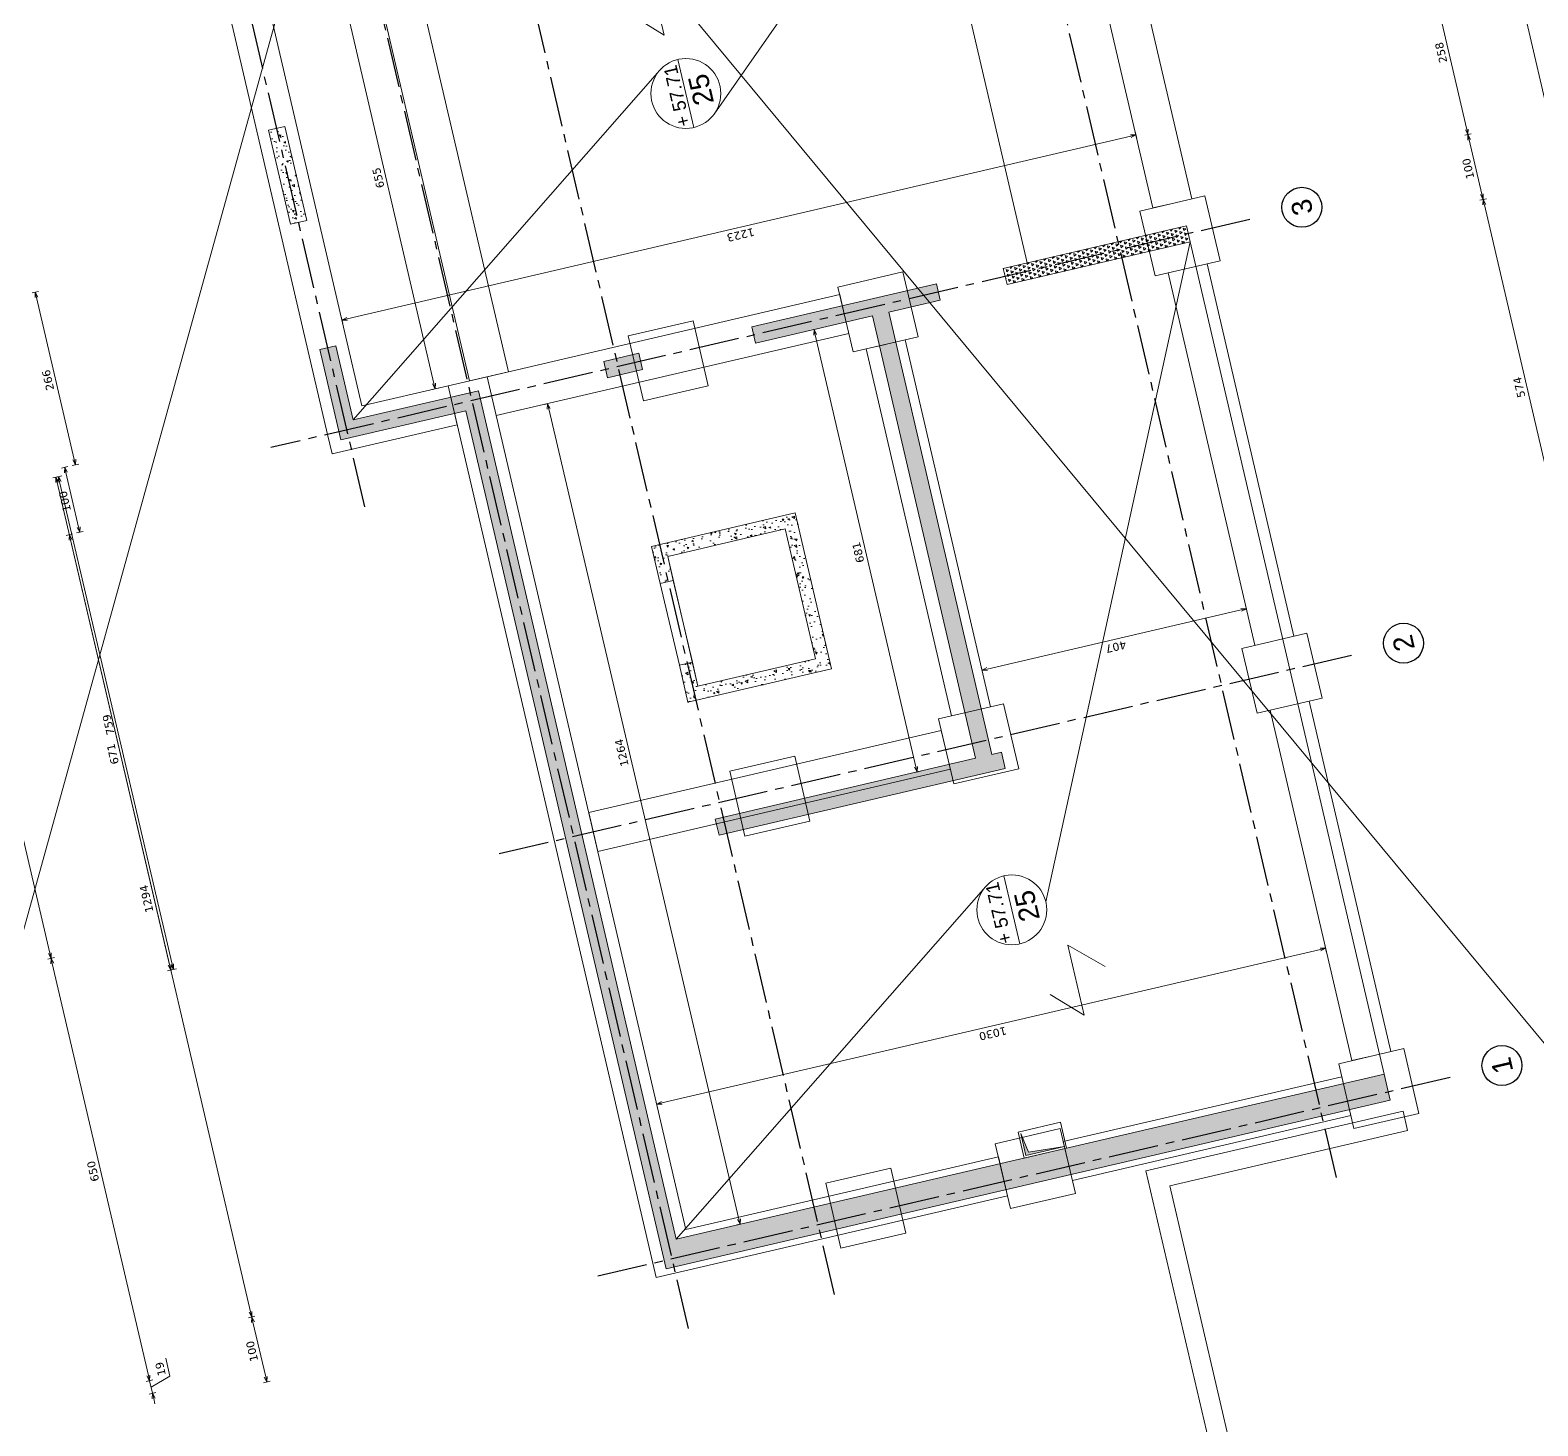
# Model space of a CAD drawing. Header units: metres. Extents: x -49 to 867749, y -579737 to 170817.
# Drawn here: x 596292.14 to 596314.76, y 139715.82 to 139736.75 of the extents above; entities that cross this region are included whole.
import ezdxf
from ezdxf.enums import TextEntityAlignment as Align

# ---------------------------------------------------------------- set-up
doc = ezdxf.new("R2010")
doc.units = ezdxf.units.M
doc.header["$MEASUREMENT"] = 0
doc.header["$PDMODE"] = 3
doc.header["$PDSIZE"] = 0.1
doc.linetypes.add('AXES2', pattern=[1.125, 0.75, -0.125, 0.125, -0.125])
doc.layers.add('00-AXE-0.00', color=14, linetype='AXES2')
for name, color, linetype, lineweight in [('ACSP - Bois', 47, 'Continuous', 18), ('ACSP - Béton', 252, 'Continuous', 18), ('ACSP - Cotes', 7, 'Continuous', 18), ('ACSP - Dalle', 250, 'Continuous', 18), ('ACSP - Fondations', 7, 'Continuous', 18), ('ACSP - Longrines', 7, 'Continuous', 18), ('ACSP - Trémie', 7, 'Continuous', 18)]:
    doc.layers.add(name, color=color, linetype=linetype, lineweight=lineweight)
doc.styles.add('ARIAL', font='arial.ttf')
doc.styles.add('COT', font='verdana.ttf')
doc.styles.get("Standard").update_dxf_attribs({"font": 'arial.ttf'})
doc.dimstyles.new('COT50', dxfattribs={"dimtxt": 0.12, "dimasz": 0.08, "dimexe": 0.05, "dimexo": 0, "dimgap": 0.05, "dimtad": 1, "dimdec": 0, "dimlfac": 100, "dimzin": 0, "dimdsep": 46, "dimtxsty": 'COT', "dimblk": 'OPEN30', "dimcen": 0.04, "dimdle": 0.05, "dimclrd": 256, "dimclre": 256, "dimclrt": 6, "dimadec": 0, "dimazin": 0, "dimtm": 1e-09, "dimtfac": 1, "dimtdec": 0, "dimtmove": 1, "dimatfit": 0, "dimldrblk": 'OPEN30', "dimfxl": 0.05, "dimfxlon": 1, "dimtolj": 1, "dimtzin": 0, "dimlwd": -1, "dimlwe": -1, "dimarcsym": 0})
pattern_1 = [(153.12127, (596308.87675, 139625.13006), (-0.0406854, 0.28511173), [0.03, -0.33]), (98.12127, (596308.87675, 139625.13006), (-0.28042215, -0.1223544), [0.024, -0.264]), (203.57267, (596308.87336, 139625.15381), (-0.3211074, 0.16275755), [0.0254961, -0.28045684]), (149.30547, (596308.79884, 139625.1119), (-0.0324319, 0.4307809), [0.045, -0.495]), (199.75687, (596308.79614, 139625.1478), (-0.4643463, 0.2756492), [0.0382441, -0.4206852]), (94.30547, (596308.79884, 139625.1119), (-0.4643465, 0.2756488), [0.036, -0.396]), (124.12127, (596308.80924, 139625.1554), (0.10264065, 0.269089), [0.03, -0.33]), (69.12127, (596308.80924, 139625.1554), (-0.30458135, 0.0289378), [0.024, -0.264]), (174.57267, (596308.8178, 139625.17781), (-0.20194046, 0.2980269), [0.0254961, -0.28045684]), (140.62127, (596308.87675, 139625.13006), (-0.13078521, -0.02549152), [0, -0.2608, 0, -0.268, 0, -0.265]), (110.62127, (596308.87675, 139625.13006), (-0.1775338, 0.06666589), [0, -0.1528, 0, -0.2548, 0, -0.101]), (70.62127, (596308.897, 139625.04318), (-0.03968742, 0.21000221), [0, -0.1, 0, -0.312, 0, -0.414]), (60.62127, (596308.90608, 139625.00423), (-0.09195287, 0.21809403), [0, -0.13, 0, -0.2072, 0, -0.294])]
pattern_2 = [(153.12127, (596208.5626, 139696.3139), (-0.0406854, 0.28511173), [0.03, -0.33]), (98.12127, (596208.5626, 139696.3139), (-0.28042215, -0.1223544), [0.024, -0.264]), (203.57267, (596208.5592, 139696.33765), (-0.3211074, 0.16275755), [0.0254961, -0.28045684]), (149.30547, (596208.4847, 139696.29573), (-0.0324319, 0.4307809), [0.045, -0.495]), (199.75687, (596208.482, 139696.33163), (-0.4643463, 0.2756492), [0.0382441, -0.4206852]), (94.30547, (596208.4847, 139696.29573), (-0.4643465, 0.2756488), [0.036, -0.396]), (124.12127, (596208.49509, 139696.33922), (0.10264065, 0.269089), [0.03, -0.33]), (69.12127, (596208.4951, 139696.33922), (-0.30458135, 0.0289378), [0.024, -0.264]), (174.57267, (596208.50364, 139696.36165), (-0.20194046, 0.2980269), [0.0254961, -0.28045684]), (140.62127, (596208.5626, 139696.31389), (-0.13078521, -0.02549152), [0, -0.2608, 0, -0.268, 0, -0.265]), (110.62127, (596208.5626, 139696.31389), (-0.1775338, 0.06666589), [0, -0.1528, 0, -0.2548, 0, -0.101]), (70.62127, (596208.58285, 139696.22702), (-0.03968742, 0.21000221), [0, -0.1, 0, -0.312, 0, -0.414]), (60.62127, (596208.59193, 139696.18806), (-0.09195287, 0.21809403), [0, -0.13, 0, -0.2072, 0, -0.294])]

# ---------------------------------------------------------------- blocks, each defined once
blk = doc.blocks.new('_Open30')
at = {"color": 0, "linetype": 'ByBlock', "lineweight": -2}
for p, q in [((-1, 0.27), (0, 0)), ((0, 0), (-1, -0.27)), ((0, 0), (-1, 0))]:
    blk.add_line(p, q, dxfattribs=at)
blk = doc.blocks.new('*D627')
at = {"layer": 'ACSP - Cotes', "transparency": 16777216}
for p, q in [((596314.981, 139734.975), (596315.078, 139734.998)), ((596316.536, 139728.526), (596315.048, 139734.909)), ((596316.602, 139728.459), (596316.505, 139728.436))]:
    blk.add_line(p, q, dxfattribs=at)
at = {"layer": 'Defpoints', "color": 0, "transparency": 16777216}
for p in [(596315.029, 139734.987), (596310.437, 139733.916), (596316.61, 139728.461)]:
    blk.add_point(p, dxfattribs=at)
at = {"layer": 'ACSP - Cotes', "transparency": 16777216, "xscale": 0.08, "yscale": 0.08, "zscale": 0.08}
for p, rotation in [((596315.029, 139734.987), 103.121270397399), ((596316.554, 139728.448), 283.121270397399)]:
    blk.add_blockref('_Open30', p, dxfattribs=dict(at, rotation=rotation))
at = {"layer": 'ACSP - Cotes', "color": 6, "transparency": 16777216, "insert": (596315.682, 139731.692), "char_height": 0.12, "attachment_point": 5, "rotation": 103.1213, "style": 'COT'}
blk.add_mtext('\\A1;671', dxfattribs=at)
blk = doc.blocks.new('*D628')
at = {"layer": 'ACSP - Cotes', "transparency": 16777216}
for p, q in [((596313.358, 139741.939), (596313.455, 139741.961)), ((596315.011, 139735.065), (596313.425, 139741.872)), ((596314.981, 139734.975), (596315.078, 139734.998))]:
    blk.add_line(p, q, dxfattribs=at)
at = {"layer": 'Defpoints', "color": 0, "transparency": 16777216}
for p in [(596313.406, 139741.95), (596308.814, 139740.88), (596310.437, 139733.916)]:
    blk.add_point(p, dxfattribs=at)
at = {"layer": 'ACSP - Cotes', "transparency": 16777216, "xscale": 0.08, "yscale": 0.08, "zscale": 0.08}
for p, rotation in [((596313.406, 139741.95), 103.121270397399), ((596315.029, 139734.987), 283.121270397399)]:
    blk.add_blockref('_Open30', p, dxfattribs=dict(at, rotation=rotation))
at = {"layer": 'ACSP - Cotes', "color": 6, "transparency": 16777216, "insert": (596314.109, 139738.443), "char_height": 0.12, "attachment_point": 5, "rotation": 103.1213, "style": 'COT'}
blk.add_mtext('\\A1;715', dxfattribs=at)
blk = doc.blocks.new('*D622')
at = {"layer": 'ACSP - Cotes', "transparency": 16777216}
for p, q in [((596294.238, 139716.563), (596294.175, 139716.833)), ((596293.915, 139716.574), (596293.897, 139716.652)), ((596293.884, 139716.485), (596293.982, 139716.507)), ((596293.977, 139716.307), (596293.933, 139716.496)), ((596293.977, 139716.307), (596293.933, 139716.496)), ((596293.955, 139716.401), (596294.238, 139716.563)), ((596293.928, 139716.295), (596294.026, 139716.318)), ((596293.995, 139716.229), (596294.013, 139716.151))]:
    blk.add_line(p, q, dxfattribs=at)
at = {"layer": 'Defpoints', "color": 0, "transparency": 16777216}
for p in [(596293.654, 139716.431), (596293.933, 139716.496), (596293.698, 139716.242)]:
    blk.add_point(p, dxfattribs=at)
at = {"layer": 'ACSP - Cotes', "transparency": 16777216, "xscale": 0.08, "yscale": 0.08, "zscale": 0.08}
for p, rotation in [((596293.933, 139716.496), 283.1212703830424), ((596293.977, 139716.307), 103.1212703830424)]:
    blk.add_blockref('_Open30', p, dxfattribs=dict(at, rotation=rotation))
at = {"layer": 'ACSP - Cotes', "color": 6, "transparency": 16777216, "insert": (596294.097, 139716.673), "char_height": 0.12, "attachment_point": 5, "rotation": 103.1213, "style": 'COT'}
blk.add_mtext('\\A1;19', dxfattribs=at)
blk = doc.blocks.new('*D640')
at = {"layer": 'ACSP - Cotes', "transparency": 16777216}
for p, q in [((596292.505, 139722.842), (596292.408, 139722.819)), ((596293.915, 139716.574), (596292.474, 139722.753)), ((596293.884, 139716.485), (596293.982, 139716.507))]:
    blk.add_line(p, q, dxfattribs=at)
at = {"layer": 'Defpoints', "color": 0, "transparency": 16777216}
for p in [(596299.133, 139724.387), (596292.456, 139722.831), (596293.654, 139716.431)]:
    blk.add_point(p, dxfattribs=at)
at = {"layer": 'ACSP - Cotes', "transparency": 16777216, "xscale": 0.08, "yscale": 0.08, "zscale": 0.08}
for p, rotation in [((596292.456, 139722.831), 103.1212703830422), ((596293.933, 139716.496), 283.1212703830421)]:
    blk.add_blockref('_Open30', p, dxfattribs=dict(at, rotation=rotation))
at = {"layer": 'ACSP - Cotes', "color": 6, "transparency": 16777216, "insert": (596293.085, 139719.638), "char_height": 0.12, "attachment_point": 5, "rotation": 103.1213, "style": 'COT'}
blk.add_mtext('\\A1;650', dxfattribs=at)
blk = doc.blocks.new('*D641')
at = {"layer": 'ACSP - Cotes', "transparency": 16777216}
for p, q in [((596290.981, 139729.381), (596290.883, 139729.358)), ((596292.438, 139722.908), (596290.95, 139729.292)), ((596292.505, 139722.842), (596292.408, 139722.819))]:
    blk.add_line(p, q, dxfattribs=at)
at = {"layer": 'Defpoints', "color": 0, "transparency": 16777216}
for p in [(596295.75, 139730.493), (596290.932, 139729.37), (596299.133, 139724.387)]:
    blk.add_point(p, dxfattribs=at)
at = {"layer": 'ACSP - Cotes', "transparency": 16777216, "xscale": 0.08, "yscale": 0.08, "zscale": 0.08}
for p, rotation in [((596290.932, 139729.37), 103.1212703830422), ((596292.456, 139722.831), 283.1212703830421)]:
    blk.add_blockref('_Open30', p, dxfattribs=dict(at, rotation=rotation))
at = {"layer": 'ACSP - Cotes', "color": 6, "transparency": 16777216, "insert": (596291.585, 139726.075), "char_height": 0.12, "attachment_point": 5, "rotation": 103.1213, "style": 'COT'}
blk.add_mtext('\\A1;671', dxfattribs=at)
blk = doc.blocks.new('*D642')
at = {"layer": 'ACSP - Cotes', "transparency": 16777216}
for p, q in [((596289.358, 139736.344), (596289.26, 139736.322)), ((596290.914, 139729.448), (596289.327, 139736.255)), ((596290.981, 139729.381), (596290.883, 139729.358))]:
    blk.add_line(p, q, dxfattribs=at)
at = {"layer": 'Defpoints', "color": 0, "transparency": 16777216}
for p in [(596294.127, 139737.456), (596289.309, 139736.333), (596295.75, 139730.493)]:
    blk.add_point(p, dxfattribs=at)
at = {"layer": 'ACSP - Cotes', "transparency": 16777216, "xscale": 0.08, "yscale": 0.08, "zscale": 0.08}
for p, rotation in [((596289.309, 139736.333), 103.1212703830422), ((596290.932, 139729.37), 283.1212703830421)]:
    blk.add_blockref('_Open30', p, dxfattribs=dict(at, rotation=rotation))
at = {"layer": 'ACSP - Cotes', "color": 6, "transparency": 16777216, "insert": (596290.012, 139732.826), "char_height": 0.12, "attachment_point": 5, "rotation": 103.1213, "style": 'COT'}
blk.add_mtext('\\A1;715', dxfattribs=at)
blk = doc.blocks.new('*D643')
at = {"layer": 'ACSP - Cotes', "transparency": 16777216}
for p, q in [((596288.149, 139741.53), (596288.051, 139741.508)), ((596289.291, 139736.411), (596288.118, 139741.441)), ((596289.358, 139736.344), (596289.26, 139736.322))]:
    blk.add_line(p, q, dxfattribs=at)
at = {"layer": 'Defpoints', "color": 0, "transparency": 16777216}
for p in [(596292.918, 139742.642), (596288.1, 139741.519), (596294.127, 139737.456)]:
    blk.add_point(p, dxfattribs=at)
at = {"layer": 'ACSP - Cotes', "transparency": 16777216, "xscale": 0.08, "yscale": 0.08, "zscale": 0.08}
for p, rotation in [((596288.1, 139741.519), 103.1212703830422), ((596289.309, 139736.333), 283.1212703830421)]:
    blk.add_blockref('_Open30', p, dxfattribs=dict(at, rotation=rotation))
at = {"layer": 'ACSP - Cotes', "color": 6, "transparency": 16777216, "insert": (596288.595, 139738.9), "char_height": 0.12, "attachment_point": 5, "rotation": 103.1213, "style": 'COT'}
blk.add_mtext('\\A1;532', dxfattribs=at)
blk = doc.blocks.new('*D625')
at = {"layer": 'ACSP - Cotes', "transparency": 16777216}
for p, q in [((596305.847, 139780.72), (596305.945, 139780.742)), ((596319.491, 139722.407), (596305.914, 139780.653)), ((596319.461, 139722.318), (596319.558, 139722.341))]:
    blk.add_line(p, q, dxfattribs=at)
at = {"layer": 'Defpoints', "color": 0, "transparency": 16777216}
for p in [(596305.437, 139780.624), (596305.896, 139780.731), (596319.051, 139722.223)]:
    blk.add_point(p, dxfattribs=at)
at = {"layer": 'ACSP - Cotes', "transparency": 16777216, "xscale": 0.08, "yscale": 0.08, "zscale": 0.08}
for p, rotation in [((596305.896, 139780.731), 103.1212703830424), ((596319.509, 139722.329), 283.1212703830424)]:
    blk.add_blockref('_Open30', p, dxfattribs=dict(at, rotation=rotation))
at = {"layer": 'ACSP - Cotes', "color": 6, "transparency": 16777216, "insert": (596312.593, 139751.505), "char_height": 0.12, "attachment_point": 5, "rotation": 103.1213, "style": 'COT'}
blk.add_mtext('\\A1;5997', dxfattribs=at)
blk = doc.blocks.new('*D649')
at = {"layer": 'ACSP - Cotes', "transparency": 16777216}
for p, q in [((596299.902, 139731.152), (596299.853, 139731.141)), ((596302.773, 139718.921), (596299.92, 139731.074)), ((596302.792, 139718.843), (596302.743, 139718.832))]:
    blk.add_line(p, q, dxfattribs=at)
at = {"layer": 'Defpoints', "color": 0, "transparency": 16777216}
for p in [(596299.901, 139731.152), (596299.902, 139731.152), (596302.792, 139718.843)]:
    blk.add_point(p, dxfattribs=at)
at = {"layer": 'ACSP - Cotes', "transparency": 16777216, "xscale": 0.08, "yscale": 0.08, "zscale": 0.08}
for p, rotation in [((596299.901, 139731.152), 103.2141690670917), ((596302.792, 139718.843), 283.2141690670917)]:
    blk.add_blockref('_Open30', p, dxfattribs=dict(at, rotation=rotation))
at = {"layer": 'ACSP - Cotes', "color": 6, "transparency": 16777216, "insert": (596301.015, 139725.916), "char_height": 0.12, "attachment_point": 5, "rotation": 103.2142, "style": 'COT'}
blk.add_mtext('\\A1;1264', dxfattribs=at)
blk = doc.blocks.new('*D650')
at = {"layer": 'ACSP - Cotes', "transparency": 16777216}
for p, q in [((596301.618, 139720.663), (596311.493, 139722.965)), ((596311.56, 139723.032), (596311.582, 139722.934)), ((596301.528, 139720.693), (596301.551, 139720.596))]:
    blk.add_line(p, q, dxfattribs=at)
at = {"layer": 'Defpoints', "color": 0, "transparency": 16777216}
for p in [(596311.494, 139723.315), (596311.571, 139722.983), (596301.462, 139720.977)]:
    blk.add_point(p, dxfattribs=at)
at = {"layer": 'ACSP - Cotes', "transparency": 16777216, "xscale": 0.08, "yscale": 0.08, "zscale": 0.08}
for p, rotation in [((596311.571, 139722.983), 13.12127038304243), ((596301.54, 139720.645), 193.1212703830424)]:
    blk.add_blockref('_Open30', p, dxfattribs=dict(at, rotation=rotation))
at = {"layer": 'ACSP - Cotes', "color": 6, "transparency": 16777216, "insert": (596306.581, 139721.704), "char_height": 0.12, "attachment_point": 5, "rotation": 193.1213, "style": 'COT'}
blk.add_mtext('\\A1;1030', dxfattribs=at)
blk = doc.blocks.new('*D651')
at = {"layer": 'ACSP - Cotes', "transparency": 16777216}
for p, q in [((596310.384, 139728.077), (596310.372, 139728.125)), ((596306.497, 139727.171), (596310.306, 139728.059)), ((596306.419, 139727.153), (596306.408, 139727.201))]:
    blk.add_line(p, q, dxfattribs=at)
at = {"layer": 'Defpoints', "color": 0, "transparency": 16777216}
for p in [(596310.384, 139728.077), (596310.384, 139728.077), (596306.419, 139727.153)]:
    blk.add_point(p, dxfattribs=at)
at = {"layer": 'ACSP - Cotes', "transparency": 16777216, "xscale": 0.08, "yscale": 0.08, "zscale": 0.08}
for p, rotation in [((596310.384, 139728.077), 13.12127038304243), ((596306.419, 139727.153), 193.1212703830424)]:
    blk.add_blockref('_Open30', p, dxfattribs=dict(at, rotation=rotation))
at = {"layer": 'ACSP - Cotes', "color": 6, "transparency": 16777216, "insert": (596308.427, 139727.505), "char_height": 0.12, "attachment_point": 5, "rotation": 193.1213, "style": 'COT'}
blk.add_mtext('\\A1;407', dxfattribs=at)
blk = doc.blocks.new('*D652')
at = {"layer": 'ACSP - Cotes', "transparency": 16777216}
for p, q in [((596303.894, 139732.263), (596303.947, 139732.275)), ((596305.428, 139725.705), (596303.917, 139732.186)), ((596305.441, 139725.626), (596305.494, 139725.639))]:
    blk.add_line(p, q, dxfattribs=at)
at = {"layer": 'Defpoints', "color": 0, "transparency": 16777216}
for p in [(596303.894, 139732.263), (596303.899, 139732.264), (596305.441, 139725.626)]:
    blk.add_point(p, dxfattribs=at)
at = {"layer": 'ACSP - Cotes', "transparency": 16777216, "xscale": 0.08, "yscale": 0.08, "zscale": 0.08}
for p, rotation in [((596303.899, 139732.264), 103.1212703830424), ((596305.446, 139725.627), 283.1212703830424)]:
    blk.add_blockref('_Open30', p, dxfattribs=dict(at, rotation=rotation))
at = {"layer": 'ACSP - Cotes', "color": 6, "transparency": 16777216, "insert": (596304.562, 139728.92), "char_height": 0.12, "attachment_point": 5, "rotation": 103.1213, "style": 'COT'}
blk.add_mtext('\\A1;681', dxfattribs=at)
blk = doc.blocks.new('*D653')
at = {"layer": 'ACSP - Cotes', "transparency": 16777216}
for p, q in [((596296.681, 139737.743), (596296.779, 139737.766)), ((596298.199, 139731.454), (596296.748, 139737.677)), ((596298.168, 139731.364), (596298.266, 139731.387))]:
    blk.add_line(p, q, dxfattribs=at)
at = {"layer": 'Defpoints', "color": 0, "transparency": 16777216}
for p in [(596296.4, 139737.678), (596296.73, 139737.755), (596297.887, 139731.299)]:
    blk.add_point(p, dxfattribs=at)
at = {"layer": 'ACSP - Cotes', "transparency": 16777216, "xscale": 0.08, "yscale": 0.08, "zscale": 0.08}
for p, rotation in [((596296.73, 139737.755), 103.1212703830424), ((596298.217, 139731.376), 283.1212703830424)]:
    blk.add_blockref('_Open30', p, dxfattribs=dict(at, rotation=rotation))
at = {"layer": 'ACSP - Cotes', "color": 6, "transparency": 16777216, "insert": (596297.364, 139734.54), "char_height": 0.12, "attachment_point": 5, "rotation": 103.1213, "style": 'COT'}
blk.add_mtext('\\A1;655', dxfattribs=at)
blk = doc.blocks.new('*D626')
at = {"layer": 'ACSP - Cotes', "transparency": 16777216}
for p, q in [((596296.896, 139732.425), (596308.649, 139735.165)), ((596308.739, 139735.134), (596308.716, 139735.232)), ((596296.83, 139732.358), (596296.807, 139732.456))]:
    blk.add_line(p, q, dxfattribs=at)
at = {"layer": 'Defpoints', "color": 0, "transparency": 16777216}
for p in [(596308.727, 139735.183), (596308.808, 139734.835), (596296.899, 139732.059)]:
    blk.add_point(p, dxfattribs=at)
at = {"layer": 'ACSP - Cotes', "transparency": 16777216, "xscale": 0.08, "yscale": 0.08, "zscale": 0.08}
for p, rotation in [((596308.727, 139735.183), 13.12127038304243), ((596296.818, 139732.407), 193.1212703830424)]:
    blk.add_blockref('_Open30', p, dxfattribs=dict(at, rotation=rotation))
at = {"layer": 'ACSP - Cotes', "color": 6, "transparency": 16777216, "insert": (596302.798, 139733.685), "char_height": 0.12, "attachment_point": 5, "rotation": 193.1213, "style": 'COT'}
blk.add_mtext('\\A1;1223', dxfattribs=at)
blk = doc.blocks.new('*D782')
at = {"layer": 'ACSP - Cotes', "transparency": 16777216}
for p, q in [((596313.074, 139737.686), (596313.171, 139737.709)), ((596313.141, 139737.619), (596313.689, 139735.267)), ((596313.659, 139735.178), (596313.756, 139735.2))]:
    blk.add_line(p, q, dxfattribs=at)
at = {"layer": 'Defpoints', "color": 0, "transparency": 16777216}
for p in [(596309.177, 139736.778), (596313.707, 139735.189), (596309.762, 139734.269)]:
    blk.add_point(p, dxfattribs=at)
at = {"layer": 'ACSP - Cotes', "transparency": 16777216, "xscale": 0.08, "yscale": 0.08, "zscale": 0.08}
for p, rotation in [((596313.123, 139737.697), 103.1212703798635), ((596313.707, 139735.189), 283.1212703798636)]:
    blk.add_blockref('_Open30', p, dxfattribs=dict(at, rotation=rotation))
at = {"layer": 'ACSP - Cotes', "color": 6, "transparency": 16777216, "insert": (596313.305, 139736.418), "char_height": 0.12, "attachment_point": 5, "rotation": 103.1213, "style": 'COT'}
blk.add_mtext('\\A1;258', dxfattribs=at)
blk = doc.blocks.new('*D783')
at = {"layer": 'ACSP - Cotes', "transparency": 16777216}
for p, q in [((596313.659, 139735.178), (596313.756, 139735.2)), ((596313.726, 139735.111), (596313.916, 139734.293)), ((596313.886, 139734.204), (596313.983, 139734.226))]:
    blk.add_line(p, q, dxfattribs=at)
at = {"layer": 'Defpoints', "color": 0, "transparency": 16777216}
for p in [(596309.762, 139734.269), (596313.934, 139734.215), (596309.989, 139733.295)]:
    blk.add_point(p, dxfattribs=at)
at = {"layer": 'ACSP - Cotes', "transparency": 16777216, "xscale": 0.08, "yscale": 0.08, "zscale": 0.08}
for p, rotation in [((596313.707, 139735.189), 103.1212703798635), ((596313.934, 139734.215), 283.1212703798636)]:
    blk.add_blockref('_Open30', p, dxfattribs=dict(at, rotation=rotation))
at = {"layer": 'ACSP - Cotes', "color": 6, "transparency": 16777216, "insert": (596313.711, 139734.677), "char_height": 0.12, "attachment_point": 5, "rotation": 103.1213, "style": 'COT'}
blk.add_mtext('\\A1;100', dxfattribs=at)
blk = doc.blocks.new('*D784')
at = {"layer": 'ACSP - Cotes', "transparency": 16777216}
for p, q in [((596313.886, 139734.204), (596313.983, 139734.226)), ((596313.953, 139734.137), (596315.218, 139728.707)), ((596315.188, 139728.618), (596315.285, 139728.64))]:
    blk.add_line(p, q, dxfattribs=at)
at = {"layer": 'Defpoints', "color": 0, "transparency": 16777216}
for p in [(596309.989, 139733.295), (596315.237, 139728.629), (596311.291, 139727.709)]:
    blk.add_point(p, dxfattribs=at)
at = {"layer": 'ACSP - Cotes', "transparency": 16777216, "xscale": 0.08, "yscale": 0.08, "zscale": 0.08}
for p, rotation in [((596313.934, 139734.215), 103.1212703798635), ((596315.237, 139728.629), 283.1212703798636)]:
    blk.add_blockref('_Open30', p, dxfattribs=dict(at, rotation=rotation))
at = {"layer": 'ACSP - Cotes', "color": 6, "transparency": 16777216, "insert": (596314.477, 139731.397), "char_height": 0.12, "attachment_point": 5, "rotation": 103.1213, "style": 'COT'}
blk.add_mtext('\\A1;574', dxfattribs=at)
blk = doc.blocks.new('*D785')
at = {"layer": 'ACSP - Cotes', "transparency": 16777216}
for p, q in [((596315.188, 139728.618), (596315.285, 139728.64)), ((596315.255, 139728.551), (596315.445, 139727.733)), ((596315.415, 139727.644), (596315.512, 139727.667))]:
    blk.add_line(p, q, dxfattribs=at)
at = {"layer": 'Defpoints', "color": 0, "transparency": 16777216}
for p in [(596311.291, 139727.709), (596315.464, 139727.655), (596311.518, 139726.735)]:
    blk.add_point(p, dxfattribs=at)
at = {"layer": 'ACSP - Cotes', "transparency": 16777216, "xscale": 0.08, "yscale": 0.08, "zscale": 0.08}
for p, rotation in [((596315.237, 139728.629), 103.1212703798635), ((596315.464, 139727.655), 283.1212703798636)]:
    blk.add_blockref('_Open30', p, dxfattribs=dict(at, rotation=rotation))
at = {"layer": 'ACSP - Cotes', "color": 6, "transparency": 16777216, "insert": (596315.241, 139728.117), "char_height": 0.12, "attachment_point": 5, "rotation": 103.1213, "style": 'COT'}
blk.add_mtext('\\A1;100', dxfattribs=at)
blk = doc.blocks.new('*D786')
at = {"layer": 'ACSP - Cotes', "transparency": 16777216}
for p, q in [((596315.415, 139727.644), (596315.512, 139727.667)), ((596315.482, 139727.577), (596316.671, 139722.476)), ((596316.64, 139722.387), (596316.738, 139722.409))]:
    blk.add_line(p, q, dxfattribs=at)
at = {"layer": 'Defpoints', "color": 0, "transparency": 16777216}
for p in [(596311.518, 139726.735), (596316.689, 139722.398), (596312.743, 139721.478)]:
    blk.add_point(p, dxfattribs=at)
at = {"layer": 'ACSP - Cotes', "transparency": 16777216, "xscale": 0.08, "yscale": 0.08, "zscale": 0.08}
for p, rotation in [((596315.464, 139727.655), 103.1212703798635), ((596316.689, 139722.398), 283.1212703798636)]:
    blk.add_blockref('_Open30', p, dxfattribs=dict(at, rotation=rotation))
at = {"layer": 'ACSP - Cotes', "color": 6, "transparency": 16777216, "insert": (596315.967, 139725.001), "char_height": 0.12, "attachment_point": 5, "rotation": 103.1213, "style": 'COT'}
blk.add_mtext('\\A1;540', dxfattribs=at)
blk = doc.blocks.new('*D787')
at = {"layer": 'ACSP - Cotes', "transparency": 16777216}
for p, q in [((596316.64, 139722.387), (596316.738, 139722.409)), ((596316.707, 139722.32), (596316.898, 139721.502)), ((596316.867, 139721.413), (596316.965, 139721.435))]:
    blk.add_line(p, q, dxfattribs=at)
at = {"layer": 'Defpoints', "color": 0, "transparency": 16777216}
for p in [(596312.743, 139721.478), (596316.916, 139721.424), (596312.97, 139720.504)]:
    blk.add_point(p, dxfattribs=at)
at = {"layer": 'ACSP - Cotes', "transparency": 16777216, "xscale": 0.08, "yscale": 0.08, "zscale": 0.08}
for p, rotation in [((596316.689, 139722.398), 103.1212703798635), ((596316.916, 139721.424), 283.1212703798636)]:
    blk.add_blockref('_Open30', p, dxfattribs=dict(at, rotation=rotation))
at = {"layer": 'ACSP - Cotes', "color": 6, "transparency": 16777216, "insert": (596316.693, 139721.886), "char_height": 0.12, "attachment_point": 5, "rotation": 103.1213, "style": 'COT'}
blk.add_mtext('\\A1;100', dxfattribs=at)
blk = doc.blocks.new('*D788')
at = {"layer": 'ACSP - Cotes', "transparency": 16777216}
for p, q in [((596295.514, 139717.462), (596295.417, 139717.44)), ((596295.675, 139716.555), (596295.484, 139717.373)), ((596295.741, 139716.488), (596295.644, 139716.466))]:
    blk.add_line(p, q, dxfattribs=at)
at = {"layer": 'Defpoints', "color": 0, "transparency": 16777216}
for p in [(596295.466, 139717.451), (596295.567, 139717.475), (596295.794, 139716.501)]:
    blk.add_point(p, dxfattribs=at)
at = {"layer": 'ACSP - Cotes', "transparency": 16777216, "xscale": 0.08, "yscale": 0.08, "zscale": 0.08}
for p, rotation in [((596295.466, 139717.451), 103.1212703798635), ((596295.693, 139716.477), 283.1212703798636)]:
    blk.add_blockref('_Open30', p, dxfattribs=dict(at, rotation=rotation))
at = {"layer": 'ACSP - Cotes', "color": 6, "transparency": 16777216, "insert": (596295.47, 139716.938), "char_height": 0.12, "attachment_point": 5, "rotation": 103.1213, "style": 'COT'}
blk.add_mtext('\\A1;100', dxfattribs=at)
blk = doc.blocks.new('*D789')
at = {"layer": 'ACSP - Cotes', "transparency": 16777216}
for p, q in [((596292.578, 139730.061), (596292.48, 139730.039)), ((596295.448, 139717.529), (596292.547, 139729.972)), ((596295.514, 139717.462), (596295.417, 139717.44))]:
    blk.add_line(p, q, dxfattribs=at)
at = {"layer": 'Defpoints', "color": 0, "transparency": 16777216}
for p in [(596298.412, 139731.421), (596292.529, 139730.05), (596295.567, 139717.475)]:
    blk.add_point(p, dxfattribs=at)
at = {"layer": 'ACSP - Cotes', "transparency": 16777216, "xscale": 0.08, "yscale": 0.08, "zscale": 0.08}
for p, rotation in [((596292.529, 139730.05), 103.1212703798635), ((596295.466, 139717.451), 283.1212703798636)]:
    blk.add_blockref('_Open30', p, dxfattribs=dict(at, rotation=rotation))
at = {"layer": 'ACSP - Cotes', "color": 6, "transparency": 16777216, "insert": (596293.888, 139723.725), "char_height": 0.12, "attachment_point": 5, "rotation": 103.1213, "style": 'COT'}
blk.add_mtext('\\A1;1294', dxfattribs=at)
blk = doc.blocks.new('*D790')
at = {"layer": 'ACSP - Cotes', "transparency": 16777216}
for p, q in [((596292.615, 139730.07), (596292.518, 139730.047)), ((596292.584, 139729.981), (596294.271, 139722.743)), ((596294.338, 139722.676), (596294.241, 139722.654))]:
    blk.add_line(p, q, dxfattribs=at)
at = {"layer": 'Defpoints', "color": 0, "transparency": 16777216}
for p in [(596298.412, 139731.421), (596300.135, 139724.028), (596294.29, 139722.665)]:
    blk.add_point(p, dxfattribs=at)
at = {"layer": 'ACSP - Cotes', "transparency": 16777216, "xscale": 0.08, "yscale": 0.08, "zscale": 0.08}
for p, rotation in [((596292.566, 139730.059), 103.1212703798635), ((596294.29, 139722.665), 283.1212703798636)]:
    blk.add_blockref('_Open30', p, dxfattribs=dict(at, rotation=rotation))
at = {"layer": 'ACSP - Cotes', "color": 6, "transparency": 16777216, "insert": (596293.318, 139726.336), "char_height": 0.12, "attachment_point": 5, "rotation": 103.1213, "style": 'COT'}
blk.add_mtext('\\A1;759', dxfattribs=at)
blk = doc.blocks.new('*D791')
at = {"layer": 'ACSP - Cotes', "transparency": 16777216}
for p, q in [((596292.779, 139729.199), (596292.681, 139729.176)), ((596294.234, 139722.734), (596292.748, 139729.11)), ((596294.301, 139722.668), (596294.204, 139722.645))]:
    blk.add_line(p, q, dxfattribs=at)
at = {"layer": 'Defpoints', "color": 0, "transparency": 16777216}
for p in [(596298.575, 139730.55), (596292.73, 139729.188), (596300.135, 139724.028)]:
    blk.add_point(p, dxfattribs=at)
at = {"layer": 'ACSP - Cotes', "transparency": 16777216, "xscale": 0.08, "yscale": 0.08, "zscale": 0.08}
for p, rotation in [((596292.73, 139729.188), 103.1212703798635), ((596294.252, 139722.656), 283.1212703798636)]:
    blk.add_blockref('_Open30', p, dxfattribs=dict(at, rotation=rotation))
at = {"layer": 'ACSP - Cotes', "color": 6, "transparency": 16777216, "insert": (596293.382, 139725.896), "char_height": 0.12, "attachment_point": 5, "rotation": 103.1213, "style": 'COT'}
blk.add_mtext('\\A1;671', dxfattribs=at)
blk = doc.blocks.new('*D792')
at = {"layer": 'ACSP - Cotes', "transparency": 16777216}
for p, q in [((596292.709, 139730.21), (596292.612, 139730.187)), ((596292.869, 139729.302), (596292.678, 139730.12)), ((596292.936, 139729.236), (596292.839, 139729.213))]:
    blk.add_line(p, q, dxfattribs=at)
at = {"layer": 'Defpoints', "color": 0, "transparency": 16777216}
for p in [(596301.113, 139732.168), (596298.575, 139730.55), (596292.66, 139730.198)]:
    blk.add_point(p, dxfattribs=at)
at = {"layer": 'ACSP - Cotes', "transparency": 16777216, "xscale": 0.08, "yscale": 0.08, "zscale": 0.08}
for p, rotation in [((596292.66, 139730.198), 103.1212703798635), ((596292.887, 139729.224), 283.1212703798636)]:
    blk.add_blockref('_Open30', p, dxfattribs=dict(at, rotation=rotation))
at = {"layer": 'ACSP - Cotes', "color": 6, "transparency": 16777216, "insert": (596292.664, 139729.686), "char_height": 0.12, "attachment_point": 5, "rotation": 103.1213, "style": 'COT'}
blk.add_mtext('\\A1;100', dxfattribs=at)
blk = doc.blocks.new('*D793')
at = {"layer": 'ACSP - Cotes', "transparency": 16777216}
for p, q in [((596292.267, 139732.836), (596292.17, 139732.813)), ((596292.804, 139730.314), (596292.237, 139732.747)), ((596292.871, 139730.247), (596292.773, 139730.225))]:
    blk.add_line(p, q, dxfattribs=at)
at = {"layer": 'Defpoints', "color": 0, "transparency": 16777216}
for p in [(596297.907, 139734.151), (596292.219, 139732.825), (596301.113, 139732.168)]:
    blk.add_point(p, dxfattribs=at)
at = {"layer": 'ACSP - Cotes', "transparency": 16777216, "xscale": 0.08, "yscale": 0.08, "zscale": 0.08}
for p, rotation in [((596292.219, 139732.825), 103.1212703798635), ((596292.822, 139730.236), 283.1212703798636)]:
    blk.add_blockref('_Open30', p, dxfattribs=dict(at, rotation=rotation))
at = {"layer": 'ACSP - Cotes', "color": 6, "transparency": 16777216, "insert": (596292.411, 139731.505), "char_height": 0.12, "attachment_point": 5, "rotation": 103.1213, "style": 'COT'}
blk.add_mtext('\\A1;266', dxfattribs=at)
blk = doc.blocks.new('*D794')
at = {"layer": 'ACSP - Cotes', "transparency": 16777216}
for p, q in [((596291.721, 139733.735), (596291.624, 139733.713)), ((596291.881, 139732.828), (596291.691, 139733.646)), ((596291.948, 139732.762), (596291.851, 139732.739))]:
    blk.add_line(p, q, dxfattribs=at)
at = {"layer": 'Defpoints', "color": 0, "transparency": 16777216}
for p in [(596297.68, 139735.124), (596297.907, 139734.151), (596291.672, 139733.724)]:
    blk.add_point(p, dxfattribs=at)
at = {"layer": 'ACSP - Cotes', "transparency": 16777216, "xscale": 0.08, "yscale": 0.08, "zscale": 0.08}
for p, rotation in [((596291.672, 139733.724), 103.1212703798635), ((596291.899, 139732.75), 283.1212703798636)]:
    blk.add_blockref('_Open30', p, dxfattribs=dict(at, rotation=rotation))
at = {"layer": 'ACSP - Cotes', "color": 6, "transparency": 16777216, "insert": (596291.676, 139733.212), "char_height": 0.12, "attachment_point": 5, "rotation": 103.1213, "style": 'COT'}
blk.add_mtext('\\A1;100', dxfattribs=at)
blk = doc.blocks.new('*D795')
at = {"layer": 'ACSP - Cotes', "transparency": 16777216}
for p, q in [((596291.135, 139736.252), (596291.037, 139736.229)), ((596291.654, 139733.802), (596291.104, 139736.163)), ((596291.721, 139733.735), (596291.624, 139733.713))]:
    blk.add_line(p, q, dxfattribs=at)
at = {"layer": 'Defpoints', "color": 0, "transparency": 16777216}
for p in [(596297.093, 139737.641), (596291.086, 139736.241), (596297.68, 139735.124)]:
    blk.add_point(p, dxfattribs=at)
at = {"layer": 'ACSP - Cotes', "transparency": 16777216, "xscale": 0.08, "yscale": 0.08, "zscale": 0.08}
for p, rotation in [((596291.086, 139736.241), 103.1212703798635), ((596291.672, 139733.724), 283.1212703798636)]:
    blk.add_blockref('_Open30', p, dxfattribs=dict(at, rotation=rotation))
at = {"layer": 'ACSP - Cotes', "color": 6, "transparency": 16777216, "insert": (596291.269, 139734.957), "char_height": 0.12, "attachment_point": 5, "rotation": 103.1213, "style": 'COT'}
blk.add_mtext('\\A1;258', dxfattribs=at)
blk = doc.blocks.new('*D796')
at = {"layer": 'ACSP - Cotes', "transparency": 16777216}
for p, q in [((596290.908, 139737.226), (596290.81, 139737.203)), ((596291.068, 139736.318), (596290.877, 139737.137)), ((596291.135, 139736.252), (596291.037, 139736.229))]:
    blk.add_line(p, q, dxfattribs=at)
at = {"layer": 'Defpoints', "color": 0, "transparency": 16777216}
for p in [(596296.866, 139738.615), (596297.093, 139737.641), (596290.859, 139737.214)]:
    blk.add_point(p, dxfattribs=at)
at = {"layer": 'ACSP - Cotes', "transparency": 16777216, "xscale": 0.08, "yscale": 0.08, "zscale": 0.08}
for p, rotation in [((596290.859, 139737.214), 103.1212703798635), ((596291.086, 139736.241), 283.1212703798636)]:
    blk.add_blockref('_Open30', p, dxfattribs=dict(at, rotation=rotation))
at = {"layer": 'ACSP - Cotes', "color": 6, "transparency": 16777216, "insert": (596290.863, 139736.702), "char_height": 0.12, "attachment_point": 5, "rotation": 103.1213, "style": 'COT'}
blk.add_mtext('\\A1;100', dxfattribs=at)

msp = doc.modelspace()

# ---------------------------------------------------------------- hatches: boundary and pattern name
at = {"layer": 'ACSP - Bois'}
h = msp.add_hatch(dxfattribs=at)
h.set_pattern_fill('TRIANG', color=256, scale=0.2, style=0)
h.set_pattern_definition([(163.12127, (596208.5626, 139696.31389), (-0.054743143, -0.05126586), [0.0375, -0.0375]), (223.12127, (596208.5626, 139696.31389), (0.017025965, -0.07304188), [0.0375, -0.0375]), (103.12127, (596208.53523, 139696.288256), (-0.071769108, 0.021776023), [0.0375, -0.0375])])
h.paths.add_polyline_path([(596306.737, 139733.182), (596306.794, 139732.939), (596309.54, 139733.579), (596309.484, 139733.822)])
at = {"layer": 'ACSP - Béton'}
h = msp.add_hatch(dxfattribs=at)
h.set_pattern_fill('AR-CONC', color=256, scale=0.04, style=0)
h.set_pattern_definition(pattern_2)
h.paths.add_polyline_path([(596296.047, 139733.843), (596295.718, 139735.255), (596295.962, 139735.312), (596296.291, 139733.899)])
h = msp.add_hatch(dxfattribs=at)
h.set_pattern_fill('AR-CONC', color=256, scale=0.04, style=0)
h.set_pattern_definition(pattern_1)
h.paths.add_polyline_path([(596301.271, 139731.908), (596301.328, 139731.664), (596300.802, 139731.542), (596300.745, 139731.785)])
h.paths.add_polyline_path([(596304.775, 139732.468), (596306.322, 139725.832), (596302.417, 139724.921), (596302.474, 139724.678), (596306.768, 139725.679), (596306.712, 139725.922), (596306.566, 139725.888), (596305.019, 139732.525), (596305.791, 139732.705), (596305.734, 139732.948), (596302.965, 139732.303), (596303.022, 139732.059)])
h = msp.add_hatch(dxfattribs=at)
h.set_pattern_fill('AR-CONC', color=256, scale=0.04, style=0)
h.set_pattern_definition(pattern_2)
h.paths.add_polyline_path([(596312.541, 139720.705), (596312.45, 139721.095), (596301.832, 139718.62), (596298.865, 139731.347), (596296.988, 139730.91), (596296.729, 139732.02), (596296.485, 139731.963), (596296.801, 139730.609), (596298.679, 139731.047), (596301.679, 139718.173)])
h = msp.add_hatch(dxfattribs=at)
h.set_pattern_fill('AR-CONC', color=256, scale=0.04, style=0)
h.set_pattern_definition(pattern_1)
h.paths.add_polyline_path([(596301.704, 139728.862), (596303.466, 139729.273), (596303.92, 139727.325), (596302.158, 139726.915), (596302.074, 139727.275), (596301.879, 139727.229), (596302.008, 139726.674), (596304.161, 139727.176), (596303.616, 139729.513), (596301.463, 139729.012), (596301.593, 139728.457), (596301.788, 139728.502)])
at = {"layer": 'ACSP - Trémie'}
msp.add_hatch(color=256, dxfattribs=at).paths.add_polyline_path([(596307, 139720.202), (596307.077, 139719.872), (596307.657, 139720.007), (596307.116, 139719.925)])

# ---------------------------------------------------------------- linework, layer by layer
at = {"layer": '00-AXE-0.00'}
for p, q in [((596311.734, 139719.542), (596297.69, 139779.794)), ((596304.208, 139717.787), (596290.164, 139778.039)), ((596302.017, 139717.277), (596287.972, 139777.528)), ((596297.163, 139729.605), (596286.096, 139777.087)), ((596310.437, 139733.916), (596295.75, 139730.493)), ((596311.961, 139727.377), (596299.133, 139724.387)), ((596313.438, 139721.043), (596300.609, 139718.052))]:
    msp.add_line(p, q, dxfattribs=at)
at = {"layer": '00-AXE-0.00', "linetype": 'Continuous'}
for centre in [(596311.216, 139734.098), (596312.741, 139727.559), (596314.217, 139721.224)]:
    msp.add_circle(centre, 0.3, dxfattribs=at)
at = {"layer": 'ACSP - Bois'}
msp.add_lwpolyline([(596306.737, 139733.182), (596306.794, 139732.939), (596309.54, 139733.579), (596309.484, 139733.822)], close=True, dxfattribs=at)
at = {"layer": 'ACSP - Béton'}
for points in [[(596296.047, 139733.843), (596295.718, 139735.255), (596295.962, 139735.312), (596296.291, 139733.899), (596296.047, 139733.843)], [(596304.775, 139732.468), (596306.322, 139725.832), (596302.417, 139724.921), (596302.474, 139724.678), (596306.768, 139725.679), (596306.712, 139725.922), (596306.566, 139725.888), (596305.019, 139732.525), (596305.791, 139732.705), (596305.734, 139732.948), (596302.965, 139732.303), (596303.022, 139732.059), (596304.775, 139732.468)], [(596312.541, 139720.705), (596312.45, 139721.095), (596301.832, 139718.62), (596298.865, 139731.347), (596296.988, 139730.91), (596296.729, 139732.02), (596296.485, 139731.963), (596296.801, 139730.609), (596298.679, 139731.047), (596301.679, 139718.173), (596312.541, 139720.705)], [(596301.704, 139728.862), (596303.466, 139729.273), (596303.92, 139727.325), (596302.158, 139726.915), (596302.074, 139727.275), (596301.879, 139727.229), (596302.008, 139726.674), (596304.161, 139727.176), (596303.616, 139729.513), (596301.463, 139729.012), (596301.593, 139728.457), (596301.788, 139728.502), (596301.704, 139728.862)], [(596301.879, 139727.229), (596301.593, 139728.457), (596301.788, 139728.502), (596302.074, 139727.275)]]:
    msp.add_lwpolyline(points, dxfattribs=at)
for points in [[(596301.271, 139731.908), (596301.328, 139731.664), (596300.802, 139731.542), (596300.745, 139731.785)], [(596314.514, 139712.891), (596314.446, 139713.184), (596310.882, 139712.348), (596309.237, 139719.419), (596312.801, 139720.249), (596312.733, 139720.541), (596308.876, 139719.644), (596310.66, 139711.993)]]:
    msp.add_lwpolyline(points, close=True, dxfattribs=at)
at = {"layer": 'ACSP - Cotes'}
for points in [[(596302.401, 139735.496), (596305.531, 139739.986)], [(596301.404, 139737.731), (596301.649, 139736.68), (596301.143, 139736.994)], [(596301.977, 139735.805), (596301.858, 139736.315), (596302.096, 139735.294)], [(596296.988, 139730.91), (596301.553, 139736.113)], [(596307.376, 139723.678), (596309.54, 139733.579)], [(596306.865, 139723.559), (596306.746, 139724.069), (596306.984, 139723.048)], [(596301.832, 139718.62), (596306.441, 139723.867)], [(596307.704, 139723.029), (596307.949, 139721.977), (596307.443, 139722.291)], [(596307.704, 139723.029), (596308.267, 139722.709)]]:
    msp.add_lwpolyline(points, dxfattribs=at)
for centre in [(596301.977, 139735.805), (596306.865, 139723.559)]:
    msp.add_circle(centre, 0.524, dxfattribs=at)
at = {"layer": 'ACSP - Dalle'}
for points in [[(596307.098, 139733.266), (596305.531, 139739.986)], [(596312.45, 139721.095), (596309.54, 139733.579)]]:
    msp.add_lwpolyline(points, dxfattribs=at)
at = {"layer": 'ACSP - Fondations'}
for points in [[(596309.015, 139733.068), (596308.788, 139734.042), (596309.762, 139734.269), (596309.989, 139733.295), (596309.015, 139733.068)], [(596304.485, 139731.928), (596304.258, 139732.902), (596305.232, 139733.129), (596305.459, 139732.155), (596304.485, 139731.928)], [(596301.34, 139731.195), (596301.113, 139732.168), (596302.086, 139732.395), (596302.313, 139731.422), (596301.34, 139731.195)], [(596310.544, 139726.508), (596310.317, 139727.482), (596311.291, 139727.709), (596311.518, 139726.735), (596310.544, 139726.508)], [(596305.995, 139725.448), (596305.768, 139726.422), (596306.742, 139726.649), (596306.969, 139725.675), (596305.995, 139725.448)], [(596302.862, 139724.663), (596302.635, 139725.637), (596303.609, 139725.864), (596303.836, 139724.89), (596302.862, 139724.663)], [(596311.996, 139720.277), (596311.769, 139721.251), (596312.743, 139721.478), (596312.97, 139720.504), (596311.996, 139720.277)], [(596306.845, 139719.077), (596306.618, 139720.051), (596307.592, 139720.278), (596307.819, 139719.304), (596306.845, 139719.077)], [(596304.302, 139718.484), (596304.075, 139719.458), (596305.049, 139719.685), (596305.276, 139718.711), (596304.302, 139718.484)]]:
    msp.add_lwpolyline(points, dxfattribs=at)
at = {"layer": 'ACSP - Longrines'}
for p, q in [((596283.976, 139694.145), (596318.632, 139819.236)), ((596326.419, 139707.608), (596258.055, 139790.042)), ((596308.982, 139736.732), (596309.567, 139734.224)), ((596308.983, 139734.088), (596308.398, 139736.596)), ((596309.275, 139734.156), (596308.983, 139734.088))]:
    msp.add_line(p, q, dxfattribs=at)
for points in [[(596292.201, 139758.627), (596292.133, 139758.919), (596290.423, 139758.52), (596290.131, 139758.452), (596296.602, 139730.691), (596296.67, 139730.399), (596298.548, 139730.837), (596298.412, 139731.421), (596297.118, 139731.12), (596297.118, 139731.12), (596290.853, 139757.998), (596290.853, 139757.998), (596292.271, 139758.328)], [(596308.398, 139736.596), (596307.584, 139740.086), (596308.169, 139740.223), (596308.982, 139736.732)], [(596297.58, 139737.754), (596297.872, 139737.822), (596299.315, 139731.632), (596298.731, 139731.496), (596297.288, 139737.686)], [(596310.512, 139727.528), (596309.21, 139733.114), (596309.794, 139733.25), (596311.096, 139727.664)], [(596304.352, 139732.498), (596304.284, 139732.79), (596298.996, 139731.557), (596299.132, 139730.973), (596304.42, 139732.206)], [(596304.972, 139732.041), (596304.68, 139731.973), (596305.963, 139726.467), (596306.547, 139726.604), (596305.264, 139732.109)], [(596301.53, 139718.043), (596301.53, 139718.043), (596298.412, 139731.421), (596298.996, 139731.557), (596301.978, 139718.764)], [(596312.256, 139721.365), (596311.964, 139721.297), (596310.739, 139726.554), (596311.323, 139726.69), (596312.548, 139721.433)], [(596305.876, 139725.959), (596305.808, 139726.251), (596300.52, 139725.018), (596300.656, 139724.434), (596305.944, 139725.667)], [(596307.706, 139719.791), (596307.637, 139720.083), (596311.815, 139721.056), (596311.951, 139720.472), (596307.774, 139719.498)], [(596301.978, 139718.764), (596301.978, 139718.764), (596306.664, 139719.856), (596306.8, 139719.271), (596301.53, 139718.043)]]:
    msp.add_lwpolyline(points, dxfattribs=at)
at = {"layer": 'ACSP - Trémie'}
for points in [[(596302.158, 139726.915), (596301.704, 139728.862), (596303.466, 139729.273), (596303.92, 139727.325)], [(596307.052, 139719.836), (596306.961, 139720.226), (596307.594, 139720.374), (596307.685, 139719.984)]]:
    msp.add_lwpolyline(points, close=True, dxfattribs=at)
msp.add_lwpolyline([(596307, 139720.202), (596307.077, 139719.872), (596307.657, 139720.007), (596307.116, 139719.925), (596307, 139720.202)], dxfattribs=at)

# ---------------------------------------------------------------- texts
at = {"layer": '00-AXE-0.00'}
for s, p in [('3', (596311.216, 139734.098)), ('2', (596312.741, 139727.559)), ('1', (596314.217, 139721.224))]:
    msp.add_text(s, height=0.3, rotation=103.1213, dxfattribs=at).set_placement(p, align=Align.MIDDLE_CENTER)
at = {"layer": 'ACSP - Cotes', "rotation": 103.1213, "style": 'ARIAL'}
for s, insert, char_height, width, attachment_point in [('+ 57.71', (596302.049, 139735.331), 0.2, 1.027, 7), ('25', (596302.109, 139735.601), 0.3, 0.50644, 1), ('+ 57.71', (596306.876, 139723.076), 0.2, 1.027, 7), ('25', (596306.997, 139723.356), 0.3, 0.50644, 1)]:
    msp.add_mtext(s, dxfattribs=dict(at, insert=insert, char_height=char_height, width=width, attachment_point=attachment_point))

# ---------------------------------------------------------------- dimensions: what is measured, and where the dimension line sits
at = {"layer": 'ACSP - Cotes'}
for p1, p2, distance, picture, middle in [((596319.051, 139722.223), (596305.437, 139780.624), -0.471, '*D625', (596312.593, 139751.505)), ((596297.887, 139731.299), (596296.4, 139737.678), -0.339, '*D653', (596297.364, 139734.54)), ((596296.899, 139732.059), (596308.808, 139734.835), 0.357, '*D626', (596302.798, 139733.685)), ((596305.441, 139725.626), (596303.894, 139732.263), -0.005, '*D652', (596304.562, 139728.92)), ((596306.419, 139727.153), (596310.384, 139728.077), 0, '*D651', (596308.427, 139727.505)), ((596301.462, 139720.977), (596311.494, 139723.315), -0.341, '*D650', (596306.581, 139721.704)), ((596295.794, 139716.501), (596295.567, 139717.475), 0.105, '*D788', (596295.47, 139716.938)), ((596293.698, 139716.242), (596293.654, 139716.431), -0.287, '*D622', (596294.117, 139716.587))]:
    dim = msp.add_aligned_dim(p1=p1, p2=p2, distance=distance, dimstyle='COT50', dxfattribs=at)
    dim.commit()
    dim.dimension.update_dxf_attribs({"geometry": picture, "text_midpoint": middle})
for base, p1, p2, angle, picture, middle in [((596288.10002, 139741.51891), (596294.12687, 139737.45601), (596292.91802, 139742.64198), 283.12127, '*D643', (596288.59488, 139738.90039)), ((596313.406, 139741.95), (596310.437, 139733.916), (596308.814, 139740.88), 283.1213, '*D628', (596314.109, 139738.443)), ((596290.859, 139737.214), (596297.093, 139737.641), (596296.866, 139738.615), 283.1213, '*D796', (596290.863, 139736.702)), ((596291.086, 139736.241), (596297.68, 139735.124), (596297.093, 139737.641), 283.1213, '*D795', (596291.269, 139734.957)), ((596313.707, 139735.189), (596309.177, 139736.778), (596309.762, 139734.269), 103.1213, '*D782', (596313.305, 139736.418)), ((596289.309, 139736.333), (596295.75, 139730.493), (596294.127, 139737.456), 283.1213, '*D642', (596290.012, 139732.826)), ((596291.672, 139733.724), (596297.907, 139734.151), (596297.68, 139735.124), 283.1213, '*D794', (596291.676, 139733.212)), ((596313.934, 139734.215), (596309.762, 139734.269), (596309.989, 139733.295), 103.1213, '*D783', (596313.711, 139734.677)), ((596315.029, 139734.987), (596316.61, 139728.461), (596310.437, 139733.916), 283.1213, '*D627', (596315.682, 139731.692)), ((596315.237, 139728.629), (596309.989, 139733.295), (596311.291, 139727.709), 103.1213, '*D784', (596314.477, 139731.397)), ((596292.219, 139732.825), (596301.113, 139732.168), (596297.907, 139734.151), 283.1213, '*D793', (596292.411, 139731.505)), ((596292.66, 139730.198), (596298.575, 139730.55), (596301.113, 139732.168), 283.1213, '*D792', (596292.664, 139729.686)), ((596292.529, 139730.05), (596295.567, 139717.475), (596298.412, 139731.421), 283.1213, '*D789', (596293.888, 139723.725)), ((596294.29, 139722.665), (596298.412, 139731.421), (596300.135, 139724.028), 283.1213, '*D790', (596293.318, 139726.336)), ((596290.932, 139729.37), (596299.133, 139724.387), (596295.75, 139730.493), 283.1213, '*D641', (596291.585, 139726.075)), ((596292.73, 139729.188), (596300.135, 139724.028), (596298.575, 139730.55), 283.1213, '*D791', (596293.382, 139725.896)), ((596315.464, 139727.655), (596311.291, 139727.709), (596311.518, 139726.735), 103.1213, '*D785', (596315.241, 139728.117)), ((596316.689, 139722.398), (596311.518, 139726.735), (596312.743, 139721.478), 103.1213, '*D786', (596315.967, 139725.001)), ((596292.456, 139722.831), (596293.654, 139716.431), (596299.133, 139724.387), 283.1213, '*D640', (596293.085, 139719.638)), ((596316.916, 139721.424), (596312.743, 139721.478), (596312.97, 139720.504), 103.1213, '*D787', (596316.693, 139721.886))]:
    dim = msp.add_linear_dim(base=base, p1=p1, p2=p2, angle=angle, dimstyle='COT50', dxfattribs=at)
    dim.commit()
    dim.dimension.update_dxf_attribs({"geometry": picture, "text_midpoint": middle})
dim = msp.add_linear_dim(base=(596299.901, 139731.152), p1=(596302.792, 139718.843), p2=(596299.902, 139731.152), angle=103.2142, dimstyle='COT50', dxfattribs=at)
dim.commit()
dim.dimension.update_dxf_attribs({"geometry": '*D649', "text_midpoint": (596301.125, 139725.941), "dimtype": 161})

doc.saveas('drawing.dxf')
